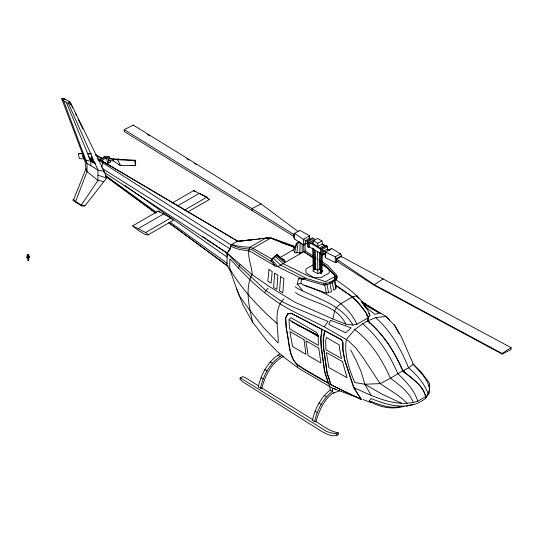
<?xml version="1.0" encoding="UTF-8"?>
<svg xmlns="http://www.w3.org/2000/svg" width="538" height="538" viewBox="0 0 538 538"><rect width="100%" height="100%" fill="white"/><g stroke="black" fill="none" stroke-linecap="round" stroke-linejoin="round"><path stroke-width="0.81" d="M336.869 277.299L336.869 278.556L334.69 280.762L332.645 281.233M318.973 259.719L327.871 265.496L335.779 274.151L336.869 275.725L336.869 276.983L334.69 279.188L334.69 280.762M335.308 284.905C348.133 293.788 361.933 302.618 368.382 317.655L367.568 320.964C383.426 334.266 394.663 351.96 402.733 370.857C411.496 378.342 424.065 385.867 425.908 398.086C409.768 411.442 388.557 405.719 371.112 398.557L369.202 400.918C379.115 407.407 392.922 410.017 404.368 406.116M335.672 279.632C349.196 289 364.112 299 369.855 315.234L368.496 317.595L367.676 320.897C383.54 334.199 394.771 351.892 402.841 370.79C411.604 378.275 424.173 385.8 426.015 398.019L429.015 393.144L429.29 390.151M426.015 396.445C429.99 393.238 429.748 387.985 429.559 383.386L421.113 371.892L412.78 363.883M28.998 257.507L27.552 257.379L28.238 260.493L28.756 259.827L28.884 256.061M231.01 271.717L226.949 265.59L227.171 253.122L230.136 248.892L230.688 246.37L239.04 249.417L248.59 250.829L251.165 251.858L274.878 265.873L277.783 266.714L301.865 278.623L320.951 284.286C325.779 286.263 330.588 283.338 334.582 280.823L334.851 276.579L335.51 275.88L334.959 274.938L325.692 265.812L322.175 263.526M227.103 255.92L227.171 253.122L230.17 248.872L230.984 244.938L237.635 241.098L252.309 239.814M26.987 257.561L27.317 257.763L27.519 256.115L27.021 255.88C29.005 251.966 29.26 258.812 29.442 257.621M320.749 253.445L320.265 273.035L321.085 273.506L321.906 273.035L322.349 255.079M321.085 273.506L321.549 254.736M357.501 397.521L332.397 388.167L302.955 370.857L297.501 367.393L284.42 357.635L277.332 351.603L266.969 340.951L252.652 322.201L242.92 304.784L236.37 288.146L229.645 268.771L229.928 258.771C248.153 279.061 268.092 298.529 292.598 311.045L324.219 326.788L348.207 340.635L356.116 348.348L363.48 358.268L380.104 383.607L396.19 394.152L403.009 399.344L407.098 403.278L413.366 402.491L417.73 401.234L425.908 396.513M299.767 254.023L300.177 242.174M341.529 257.103L341.529 255.718L340.44 253.835L331.717 248.482L325.45 252.1L325.174 257.608L335.261 262.49L338.294 261.051M28.238 257.91L28.238 260.493M236.37 288.146L239.518 296.048L249.787 310.265L263.701 327.729L278.146 342.995C278.859 328.98 272.403 310.049 283.876 298.879M307.454 240.768L312.632 237.776L313.721 238.408L314.542 239.511L309.363 242.497L309.363 246.908L320.54 253.358L321.354 254.777L322.45 255.409L323.809 253.358L323.809 251.159L327.353 249.107L327.629 246.438L326.539 245.805L325.719 245.96L320.54 248.953L309.363 242.497L307.454 240.768L307.454 246.747L308.543 247.379L309.841 246.633M334.69 279.188L334.959 276.512M296.868 252.739L298.099 242.436L299.505 241.73M328.308 383.291L324.764 371.489L321.354 347.165L320.951 338.12L322.04 329.303L291.509 313.25L287.689 313.567L285.51 317.655L286.324 329.464C289.383 341.025 287.891 355.443 296.956 364.562C317.191 378.288 339.222 389.102 361.294 399.505L353.937 387.696L344.939 360.467L343.029 349.922L343.029 342.37L341.395 339.532L322.04 329.303L320.675 337.958L321.078 347.01L324.495 371.328L329.673 386.593L330.218 390.057L332.397 391.321C322.874 398.705 317.077 410.117 314.589 421.752L312.403 420.487C314.898 408.86 320.695 397.447 330.218 390.057M360.749 399.189L330.762 384.71L326.949 372.747L323.533 348.422L323.13 339.377L324.495 330.722L341.395 339.848L342.76 342.208L342.76 349.767L344.663 360.312L353.661 387.542L361.294 399.505M331.038 384.549L327.218 372.901L323.809 348.584L323.405 339.532L324.764 331.193M27.902 255.18L28.568 255.301L28.211 255.16M296.882 284.286L300.87 283.338L301.717 278.657M294.642 239.04L294.642 233.371L303.365 239.349L303.64 245.173L305.544 242.813L305.544 240.614L309.088 238.563L309.632 235.731L299.821 230.378L293.553 234.003L293.553 237.46L294.642 239.04L303.64 245.173L307.124 243.163M312.908 243.6L313.452 240.768L317.541 238.408L321.906 240.923L322.45 243.761L324.353 245.173L319.175 248.166L317.817 246.438L312.908 243.6L310.729 243.284L313.318 241.791M334.582 279.249C323.331 289.679 311.038 275.617 298.482 278.684L297.326 284.077L302.712 290.728M368.382 317.655L356.936 324.266L352.847 325.053L345.759 324.111L332.82 318.987L334.717 310.655L336.452 307.447L341.126 303.493L352.572 296.882M294.616 252.47L296.794 243.196L298.099 242.436M27.102 255.92L26.9 257.298L27.25 257.339M101.682 167.231L102.852 162.779L103.942 162.153L237.527 241.165M325.376 256.861L325.786 255.368M238.502 268.206L240.009 264.501M279.78 353.937C268.011 361.159 261.273 373.775 258.227 386.93L260.405 388.187L261.791 388.328C265.2 375.41 271.354 362.558 283.876 356.311M260.405 388.187C263.512 375.147 270.042 362.323 281.966 355.356M315.745 422.074C319.142 410.918 323.916 398.994 334.037 392.343M28.171 260.358L28.642 260.298L28.178 260.412M73.686 199.45L85.952 168.764L84.863 159.947L61.688 98.716L63.867 98.407L69.046 101.393L71.231 104.231L104.217 171.434L106.672 178.044L84.863 205.906L81.588 205.906L72.59 200.082L73.686 199.45L75.589 201.501L81.319 205.119L84.863 205.906M332.134 282.208L333.869 290.365L335.779 288.63L336.324 287.373L334.764 280.036M292.86 250.883L296.794 243.196M295.221 246.834L293.795 249.598L280.177 257.46M273.896 263.983L274.878 265.873L270.93 260.56L277.05 254.595L280.688 257.87M264.514 292.847L265.88 290.486L268.059 288.287M258.428 385.82L244.965 377.42L242.517 376.634L240.331 377.891L239.787 378.839L242.241 381.516L322.04 431.61L326.949 434.132L332.128 435.861L337.03 435.229L338.671 434.287L338.126 432.713C329.404 431.483 322.544 425.363 315.12 421.173M328.039 382.821L302.41 368.026L297.232 364.401L293.412 359.996L290.412 351.657L286.155 326.848L285.779 317.817L287.964 314.037L291.509 313.567L321.764 329.458M251.562 275.147C244.884 289.632 249.262 307.238 252.652 322.201M324.219 326.788L328.039 321.435L291.509 306.324L281.421 301.24L265.88 290.486L239.148 265.927L227.171 253.122L103.901 172.16M367.568 320.964L362.659 323.795L354.75 329.619L346.304 339.532C344.058 354.455 349.021 368.954 354.75 382.505L364.838 384.233L380.104 383.607L390.467 378.254L402.733 370.857M289.054 319.7L290.964 317.655L316.862 332.612L318.22 336.546L318.382 345.45L289.431 328.731L289.054 319.7L318.22 336.546M428.013 394.139L429.015 393.144M277.05 254.595L272.995 257.736L270.93 260.56M334.347 277.023L335.302 276.155M330.083 249.894L331.717 248.482M28.649 254.669L27.942 254.44L28.131 254.972M362.087 302.376L386.217 316.492L394.939 325.934L401.207 336.479L413.473 364.34L408.571 367.804L402.841 370.79M383.244 278.859L374.246 284.683L374.246 285.308L502.102 354.091L511.1 349.525L511.1 347.642L341.26 256.505L336.627 259.181L336.627 261.071L374.246 285.308M502.102 354.091L502.102 353.466L511.1 347.642M316.452 335.456L317.81 334.609M85.011 159.026L79.301 158.596L78.427 153.666L82.758 153.565M95.213 154.783L100.646 158.434L101.46 157.957L103.962 158.091M109.288 156.78L106.342 157.91L104.029 157.52L103.8 157.076L105.435 156.134L109.288 156.78L109.685 158.273M99.819 159.947L104.029 157.52M99.799 160.304L102.523 160.109L106.342 157.91L107.708 163.148L106.289 163.969M108.602 158.67L109.422 158.199L113.659 158.932L135.475 160.257L135.529 165.657L120.108 165.455L113.31 160.896L109.153 160.674L108.602 158.67L112.839 159.403L134.661 160.727L135.475 160.257M113.659 158.932L112.839 159.403L113.31 160.896M118.333 158.972L117.513 159.443L120.377 165.294L119.127 164.319M132.57 225.893L158.192 211.098L170.734 218.024L173.189 220.385L148.111 234.864L145.657 234.709L138.293 230.459L132.57 225.893L145.657 232.503L148.111 234.864M172.281 202.967L193.633 190.64L206.834 197.184L209.282 199.544M138.293 228.569L163.646 213.936M177.627 205.859L199.363 193.317L206.72 197.251L209.174 199.611L187.675 212.019M145.657 232.503L170.734 218.024M184.507 210.076L206.72 197.251M231.777 244.481L240.042 246.485L249.699 247.359L252.968 248.3L270.614 238.112L294.851 247.48M313.721 238.408L308.543 241.401L308.543 247.379M313.452 240.768L317.817 243.284L321.906 240.923M304.918 243.822L305.275 250.843L277.783 266.714L271.865 259.612M322.45 243.761L317.817 246.438L317.817 243.284M326.539 245.805L320.54 248.953L320.54 253.358M325.685 253.539L322.45 255.409L322.45 249.424L327.629 246.438L327.629 250.17M313.567 264.629L305.819 269.101L306.088 273.035L313.997 277.601L320.809 277.756L329.263 272.88L328.994 268.939L321.805 264.79M340.44 253.835L335.261 256.821L325.45 252.1M312.672 247.957L313.177 268.939L313.997 269.417L314.817 268.939L314.353 249.632M315.947 268.919L312.632 270.829L317.817 273.822L320.46 272.295M336.351 262.174L336.351 258.711L341.529 255.718M319.451 252.732L319.451 269.101L317.541 270.204L315.631 269.101L315.631 250.278M336.553 261.744L335.261 262.49L335.261 256.821L336.351 258.711M334.851 276.579L325.584 281.609L308.133 275.947L283.055 263.667L275.429 256.35M377.938 311.684L363.379 302.874M297.232 364.401L297.501 367.393M240.331 377.891L326.674 431.456L331.583 433.029L336.485 433.655L338.126 432.713M28.191 260.473L28.642 260.298M124.251 129.645L293.822 234.474L293.822 236.364L124.251 131.534L124.251 129.645L133.249 125.085L261.112 203.936L298.456 231.797M261.112 203.936L252.114 208.502L252.114 210.392M335.51 279.188L336.869 278.556L336.869 275.725M367.676 320.897L375.585 317.595L386.217 316.492L389.216 320.11M332.397 393.52L339.586 390.803M300.87 283.338L304.044 285.234L326.398 293.102L331.583 291.683L329.848 283.533M406.553 406.116L410.413 404.932M410.05 405.249L413.137 404.3M335.416 284.844L339.868 288.476L352.679 296.815L356.802 295.698L358.873 298.388M28.561 255.321L27.956 255.321M332.538 281.3L334.582 280.823M401.368 406.271C390.474 409.331 379.377 404.502 369.202 400.918M406.641 405.639L408.154 405.329M29.301 256.296L29.139 257.594M107.708 163.148L110.66 162.019L110.27 160.519M253.936 239.639L256.377 239.329M257.998 239.121L260.439 238.811M262.06 238.603L264.501 238.294M266.122 238.085L271.777 238.072L295.093 246.465M236.848 241.555L251.858 239.666M236.733 241.616L267.749 237.883M27.552 257.379L27.525 255.832M406.923 405.659L409.277 405.484M302.141 252.652L294.911 252.887L294.178 250.95M353.661 387.542L353.937 387.696C370.722 395.121 388.18 404.24 407.098 403.278M98.784 159.9L101.117 159.921M282.336 259.161L284.01 259.181L284.689 262.726L276.25 255.362M87.627 153.626L90.875 153.673M78.427 153.666L83.296 153.733M87.358 153.787L91.42 153.841M130.929 165.435L135.805 165.502M314.273 264.219L315.786 264.252M319.572 264.34L321.085 264.38M100.646 158.434L102.307 158.515M298.482 278.684L303.889 279.209L301.865 278.623M103.8 157.076L107.654 157.721L109.026 162.96L107.479 162.705M103.673 181.508L97.95 180.405L87.042 171.595L85.952 168.764M362.605 303.365L364.132 303.741M362.585 303.903L363.863 304.212L379.398 313.183L374.764 314.286L363.809 305.53M335.564 389.115L332.397 388.167L332.397 391.321M97.95 175.213L106.672 178.044L105.582 176.928M281.132 242.577L283.479 243.411M285.039 243.97L286.606 244.521M292.08 246.465L293.647 247.016M362.995 399.573L370.837 402.491M294.178 247.117L270.722 238.052L266.249 237.803L249.699 247.359C246.337 255.624 252.114 266.048 252.188 274.784L270.17 287.063L294.575 302.033L332.82 318.987M296.088 243.855L296.646 244.077M304.044 285.234C325.584 292.585 346.97 302.484 356.936 324.266M401.644 403.278L382.289 394.307L364.838 384.233L361.025 371.328L355.847 359.841L350.662 349.922M295.496 292.685C311.912 303.109 336.701 304.703 345.759 324.111M27.068 257.662L26.947 257.272M299.706 325.981L318.469 335.456M299.592 326.041L318.361 335.524M89.315 157.816L92.22 159.261M305.954 278.153L280.574 265.099L273.311 258.058M291.657 321.791L298.973 325.618M297.4 324.918L298.866 325.685M88.225 156.78L92.583 159.087M274.555 256.29L276.014 257.063M97.701 158.804L103.942 162.153M502.102 353.466L374.246 284.683L336.627 259.181M252.968 248.3L271.717 259.027M322.242 243.956L325.719 245.96M309.088 238.563L310.54 239.403M327.353 249.107L329.538 250.372M307.729 241.871L303.365 239.349L309.632 235.731L309.827 239.894M325.994 252.416L323.809 251.159L321.354 248.798L321.354 254.777M305.544 242.813L307.729 244.07M323.809 253.358L325.994 254.622M319.323 269.215L322.558 271.085L321.361 270.264M366.486 315.174L367.931 316.008M89.678 158.952L92.583 160.627M82.953 156.329L84.042 156.955M95.764 163.727L91.951 161.521L91.675 156.013M278.146 355.275L280.332 356.533M269.968 361.886L272.147 363.143M324.219 395.41L326.398 396.667M264.79 369.599L266.969 370.857M319.041 403.123L321.22 404.381M260.97 377.784L263.156 379.041M314.952 411.153L317.131 412.411M95.461 154.487L101.46 157.957M104.056 162.086L237.635 241.098M95.629 164.097L90.861 161.205L84.863 159.947L87.042 163.411L97.95 170.021L104.217 171.434L102.987 169.625M147.54 134.52L149.678 135.845M186.821 158.75L188.966 160.075M194.682 163.599L196.108 164.48M238.253 190.472L239.679 191.353M273.243 262.726L251.912 249.538L239.181 247.789L230.984 244.938L97.889 159.692M261.266 387.589L312.995 419.848M102.2 168.421L230.17 248.872M361.597 301.414L365.766 304.057M379.324 312.571L380.716 313.459M369.855 306.821L368.221 305.476M371.22 307.689L372.585 308.563M305.275 250.843L316.23 257.944M315.846 259.41L303.883 251.643L303.58 244.279M319.364 261.697L320.769 262.611M303.775 251.71L315.732 259.477M319.249 261.757L320.661 262.672M322.067 263.586L325.584 265.873L335.396 275.947M319.451 269.101L322.45 271.145M202.705 236.478L206.168 238.845M207.547 239.793L227.614 253.526M124.722 185.408L227.278 257.211M105.435 175.469L156.464 212.295M170.075 222.12L227.224 263.371M356.647 296.216L357.999 297.211M105.683 176.484L155.764 213.203M168.623 222.631L228.173 266.297M105.784 176.047L155.596 212.86M168.387 222.308L226.949 265.59M89.631 158.999L95.562 163.485M276.909 254.83L285.429 261.414M193.747 190.573L195.018 191.589M193.633 190.64L194.911 191.656M375.585 317.595C390.877 330.957 400.992 349.182 408.571 367.804C416.856 374.932 424.522 383.473 428.201 393.93M354.75 329.619C371.26 341.892 382.088 359.801 390.467 378.254C399.351 384.791 409.095 391.994 413.366 402.491M227.171 253.122L252.188 274.784M158.192 211.098L159.409 212.147M362.659 323.795C378.523 337.097 389.754 354.791 397.824 373.688C405.968 381.496 414.516 390.144 417.73 401.234M281.899 258.96L283.116 260.049M277.057 323.479C258.872 307.575 242.06 289.605 229.645 268.771M331.092 282.181L332.887 283.829M325.483 265.913L334.569 274.568M82.953 156.955L84.587 158.528L84.587 159.161L82.953 156.955L82.953 155.065M295.328 286.667L296.411 287.749C315.947 298.388 341.334 304.078 352.847 325.053M352.679 296.815L356.775 301.065L366.042 312.712L368.496 317.595M65.233 99.819L63.867 98.407L63.598 100.767L87.042 163.411L87.042 171.595L75.589 201.501L75.865 202.288M61.688 98.716L63.598 100.767L68.501 103.599L71.231 104.231L69.046 101.393L68.501 103.599L97.95 170.021L97.95 180.405L81.319 205.119L81.588 205.906M413.473 364.34C419.775 372.202 428.994 379.599 429.559 390.312M361.132 301.455L362.081 302.76M363.977 305.362L365.867 307.965M368.765 313.345L369.855 315.234M287.689 313.567L287.964 314.037M364.838 384.233L371.112 395.41M394.394 324.676L399.203 333.883M70.142 102.657L72.684 107.896M75.589 113.888L76.322 115.388M78.138 119.133L82.859 128.871M66.194 102.126L90.861 161.205L90.861 166.114M336.485 433.655L337.03 435.229M102.523 160.109L103.229 162.288M429.068 385.181L429.559 387.165M324.663 284.945L326.398 293.102M334.293 280.621L335.779 288.63M326.949 283.977L328.584 292.786M134.661 160.727L135.529 165.657M369.404 321.63L369.646 323.277M404.018 370.709L404.146 372.336M403.742 370.554L403.87 372.182M317.817 273.822L317.541 251.374M313.493 248.428L313.997 269.417M302.08 243.714L302.248 252.591M329.673 282.087L329.673 283.661M325.853 283.344L325.853 284.918M323.674 283.344L323.674 284.918M133.249 125.085L133.249 125.71M274.649 273.243L273.56 287.406L276.835 289.296L277.924 275.133L274.649 273.243M280.648 276.707L279.558 290.87L282.827 292.759L283.923 278.597L280.648 276.707M268.926 269.625L267.837 281.273L271.105 283.163L272.194 271.515L268.926 269.625M326.398 337.487L325.584 340.796L325.988 349.841L341.529 358.496L339.485 348.503L339.216 344.885L326.398 337.487M330.493 320.332L328.853 324.427L345.483 332.766L351.206 327.884L330.493 320.332M342.484 361.57L326.398 352.598L328.853 367.548L347.118 377.784L342.484 361.57M304.044 339.693L289.868 331.509L292.598 346.62L305.954 354.327L304.044 339.693M318.765 348.194L305.954 340.796L308.133 355.591L320.951 362.989L318.765 348.194"/></g></svg>
